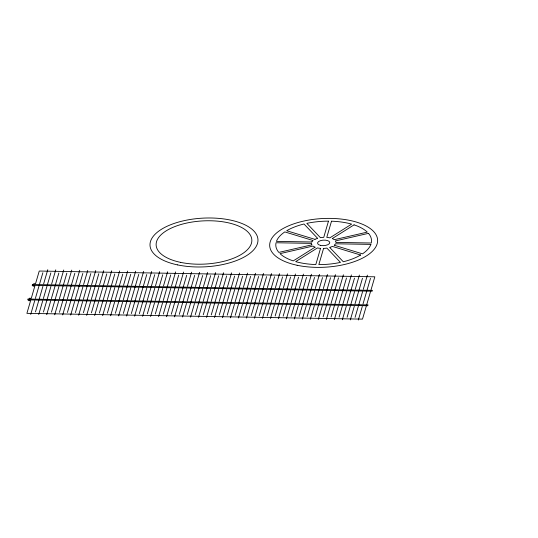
<?xml version="1.0" encoding="UTF-8"?>
<svg xmlns="http://www.w3.org/2000/svg" width="538" height="538" viewBox="0 0 538 538"><rect width="100%" height="100%" fill="white"/><g stroke="black" fill="none" stroke-linecap="round" stroke-linejoin="round"><path stroke-width="0.81" d="M30.72 314.394L34.681 300.803M35.394 298.361L42.865 272.746M35.461 311.912L42.932 286.29M43.645 283.849L47.768 269.706M38.716 314.528L42.677 300.944M43.39 298.496L50.854 272.88M43.45 312.047L50.922 286.431M51.635 283.983L55.757 269.841M46.705 314.669L50.666 301.078M51.379 298.63L58.844 273.015M51.44 312.181L58.911 286.566M59.624 284.125L63.746 269.982M54.694 314.804L58.655 301.219M59.368 298.772L66.84 273.156M59.436 312.322L66.9 286.707M67.613 284.259L71.736 270.116M62.684 314.938L66.645 301.354M67.358 298.906L74.829 273.291M67.425 312.457L74.89 286.841M75.602 284.394L79.732 270.251M70.673 315.08L74.634 301.488M75.347 299.047L82.818 273.432M75.414 312.598L82.886 286.983M83.598 284.535L87.721 270.392M78.662 315.214L82.63 301.63M83.343 299.182L90.808 273.566M83.403 312.733L90.875 287.117M91.588 284.669L95.71 270.527M86.658 315.355L90.619 301.764M91.332 299.323L98.797 273.701M91.393 312.867L98.864 287.252M99.577 284.81L103.699 270.668M94.648 315.49L98.609 301.905M99.322 299.458L106.786 273.842M99.382 313.008L106.854 287.393M107.566 284.945L111.689 270.802M102.637 315.631L106.598 302.04M107.311 299.592L114.782 273.976M107.378 313.143L114.843 287.527M115.556 285.086L119.678 270.944M110.626 315.766L114.587 302.174M115.3 299.733L122.772 274.118M115.367 313.284L122.832 287.669M123.545 285.221L127.674 271.078M118.616 315.9L122.577 302.316M123.289 299.868L130.761 274.252M123.357 313.419L130.828 287.803M131.541 285.355L135.663 271.213M126.605 316.041L130.573 302.45M131.285 300.009L138.75 274.393M131.346 313.56L138.817 287.944M139.53 285.496L143.653 271.354M134.601 316.176L138.562 302.591M139.275 300.143L146.739 274.528M139.335 313.694L146.807 288.079M147.52 285.631L151.642 271.488M142.59 316.317L146.551 302.726M147.264 300.278L154.736 274.662M147.325 313.829L154.796 288.213M155.509 285.772L159.631 271.629M150.579 316.452L154.541 302.867M155.253 300.419L162.725 274.804M155.321 313.97L162.785 288.355M163.498 285.907L167.621 271.764M158.569 316.586L162.53 303.002M163.243 300.554L170.714 274.938M163.31 314.105L170.775 288.489M171.487 286.041L175.617 271.898M166.558 316.727L170.519 303.136M171.232 300.695L178.703 275.079M171.299 314.246L178.771 288.63M179.484 286.182L183.606 272.04M174.547 316.862L178.515 303.277M179.228 300.829L186.693 275.214M179.288 314.38L186.76 288.765M187.473 286.317L191.595 272.174M182.543 317.003L186.504 303.412M187.217 300.971L194.682 275.355M187.278 314.522L194.749 288.899M195.462 286.458L199.585 272.315M190.533 317.138L194.494 303.553M195.207 301.105L202.671 275.49M195.267 314.656L202.739 289.041M203.451 286.593L207.574 272.45M198.522 317.279L202.483 303.688M203.196 301.24L210.667 275.624M203.263 314.791L210.728 289.175M211.441 286.734L215.563 272.591M206.511 317.413L210.472 303.829M211.185 301.381L218.657 275.765M211.252 314.932L218.717 289.316M219.43 286.868L223.559 272.726M214.501 317.548L218.462 303.963M219.174 301.515L226.646 275.9M219.242 315.066L226.713 289.451M227.426 287.003L231.548 272.86M222.49 317.689L226.458 304.098M227.171 301.657L234.635 276.041M227.231 315.207L234.702 289.592M235.415 287.144L239.538 273.001M230.486 317.824L234.447 304.239M235.16 301.791L242.625 276.176M235.22 315.342L242.692 289.726M243.405 287.279L247.527 273.136M238.475 317.965L242.436 304.374M243.149 301.932L250.621 276.31M243.21 315.476L250.681 289.861M251.394 287.42L255.516 273.277M246.465 318.099L250.426 304.515M251.138 302.067L258.61 276.451M251.206 315.618L258.67 290.002M259.383 287.554L263.506 273.412M254.454 318.24L258.415 304.649M259.128 302.201L266.599 276.586M259.195 315.752L266.66 290.137M267.373 287.695L271.502 273.553M262.443 318.375L266.404 304.79M267.117 302.343L274.588 276.727M267.184 315.893L274.656 290.278M275.369 287.83L279.491 273.687M270.439 318.509L274.4 304.925M275.113 302.477L282.578 276.862M275.174 316.028L282.645 290.412M283.358 287.964L287.48 273.822M278.428 318.651L282.389 305.059M283.102 302.618L290.567 277.003M283.163 316.169L290.634 290.554M291.347 288.106L295.47 273.963M286.418 318.785L290.379 305.201M291.092 302.753L298.563 277.137M291.152 316.304L298.624 290.688M299.336 288.24L303.459 274.098M294.407 318.926L298.368 305.335M299.081 302.887L306.552 277.272M299.148 316.438L306.613 290.823M307.326 288.381L311.455 274.239M302.396 319.061L306.357 305.476M307.07 303.029L314.542 277.413M307.137 316.579L314.602 290.964M315.322 288.516L319.444 274.373M310.386 319.202L314.347 305.611M315.06 303.163L322.531 277.547M315.127 316.714L322.598 291.098M323.311 288.65L327.434 274.508M318.375 319.337L322.343 305.745M323.056 303.304L330.52 277.689M323.116 316.855L330.588 291.24M331.3 288.792L335.423 274.649M326.371 319.471L330.332 305.887M331.045 303.439L338.51 277.823M331.105 316.99L338.577 291.374M339.29 288.926L343.412 274.784M334.36 319.612L338.321 306.021M339.034 303.58L346.506 277.964M339.101 317.131L346.566 291.509M347.279 289.067L351.401 274.925M342.35 319.747L346.311 306.162M347.023 303.714L354.495 278.099M347.091 317.265L354.555 291.65M355.268 289.202L359.397 275.059M350.339 319.888L354.3 306.297M355.013 303.849L362.484 278.233M355.087 317.38L362.558 291.764M363.271 289.296L367.4 275.153M358.335 320.009L362.296 306.418M363.015 303.963L370.48 278.348M28.05 299.054L27.801 299.901L367.79 305.745L368.032 304.898L28.05 299.054M32.435 284.521L32.186 285.362L372.175 291.206L372.417 290.365L32.435 284.521M29.476 298.254L28.763 300.702L30.579 300.735L26.9 313.358L362.498 319.121L374.838 276.808L39.24 271.038L35.542 283.708L33.726 283.674L33.013 286.122L34.829 286.155L31.291 298.287L29.476 298.254M320.534 248.361L315.813 264.555A47.916 21.607 -3.1 0 1 295.678 261.636L317.46 247.917A12.246 5.521 -3.1 0 0 320.534 248.361M328.469 221.152L323.748 237.352A12.246 5.521 -3.1 0 0 320.446 237.688L306.842 223.357A47.916 21.607 -3.1 0 1 328.469 221.152M323.567 248.415L318.846 264.609A47.916 21.607 -3.1 0 0 340.473 262.409L326.869 248.079A12.246 5.521 -3.1 0 1 323.567 248.415M331.502 221.205L326.774 237.399A12.246 5.521 -3.1 0 1 329.848 237.85L351.63 224.124A47.916 21.607 -3.1 0 0 331.502 221.205M315.039 247.177L293.257 260.896A47.916 21.607 -3.1 0 1 280.009 253.64L313.015 246.068A12.246 5.521 -3.1 0 0 315.039 247.177M354.058 224.864L332.276 238.583A12.246 5.521 -3.1 0 1 334.293 239.692L367.299 232.12A47.916 21.607 -3.1 0 0 354.058 224.864M311.852 244.844L278.845 252.409A47.916 21.607 -3.1 0 1 276.034 242.759L311.421 243.371A12.246 5.521 -3.1 0 0 311.852 244.844M368.469 233.351L335.456 240.923A12.246 5.521 -3.1 0 1 335.887 242.396L371.274 243.001A47.916 21.607 -3.1 0 0 368.469 233.351M311.825 241.979L276.438 241.374A47.916 21.607 -3.1 0 1 284.824 231.912L313.109 240.54A12.246 5.521 -3.1 0 0 311.825 241.979M370.87 244.393L335.483 243.781A12.246 5.521 -3.1 0 1 334.206 245.227L362.491 253.849A47.916 21.607 -3.1 0 0 370.87 244.393M314.972 239.363L286.687 230.735A47.916 21.607 -3.1 0 1 304.01 224.003L317.615 238.334A12.246 5.521 -3.1 0 0 314.972 239.363M360.621 255.025L332.336 246.404A12.246 5.521 -3.1 0 1 329.693 247.426L343.298 261.757A47.916 21.607 -3.1 0 0 360.621 255.025M320.648 245.415A6.126 2.764 -3.1 0 0 329.774 242.591A6.126 2.764 -3.1 0 0 320.54 240.634A6.126 2.764 -3.1 0 0 320.648 245.415M297.144 265.274A54.042 24.365 -3.1 0 0 377.629 240.304A54.042 24.365 -3.1 0 0 296.196 223.062A54.042 24.365 -3.1 0 0 297.144 265.274M177.473 264.878A54.042 24.365 -3.1 0 0 257.964 239.908A54.042 24.365 -3.1 0 0 176.525 222.665A54.042 24.365 -3.1 0 0 177.473 264.878M180.479 262.342A47.916 21.607 -3.1 0 0 251.845 240.204A47.916 21.607 -3.1 0 0 179.638 224.911A47.916 21.607 -3.1 0 0 180.479 262.342"/></g></svg>
